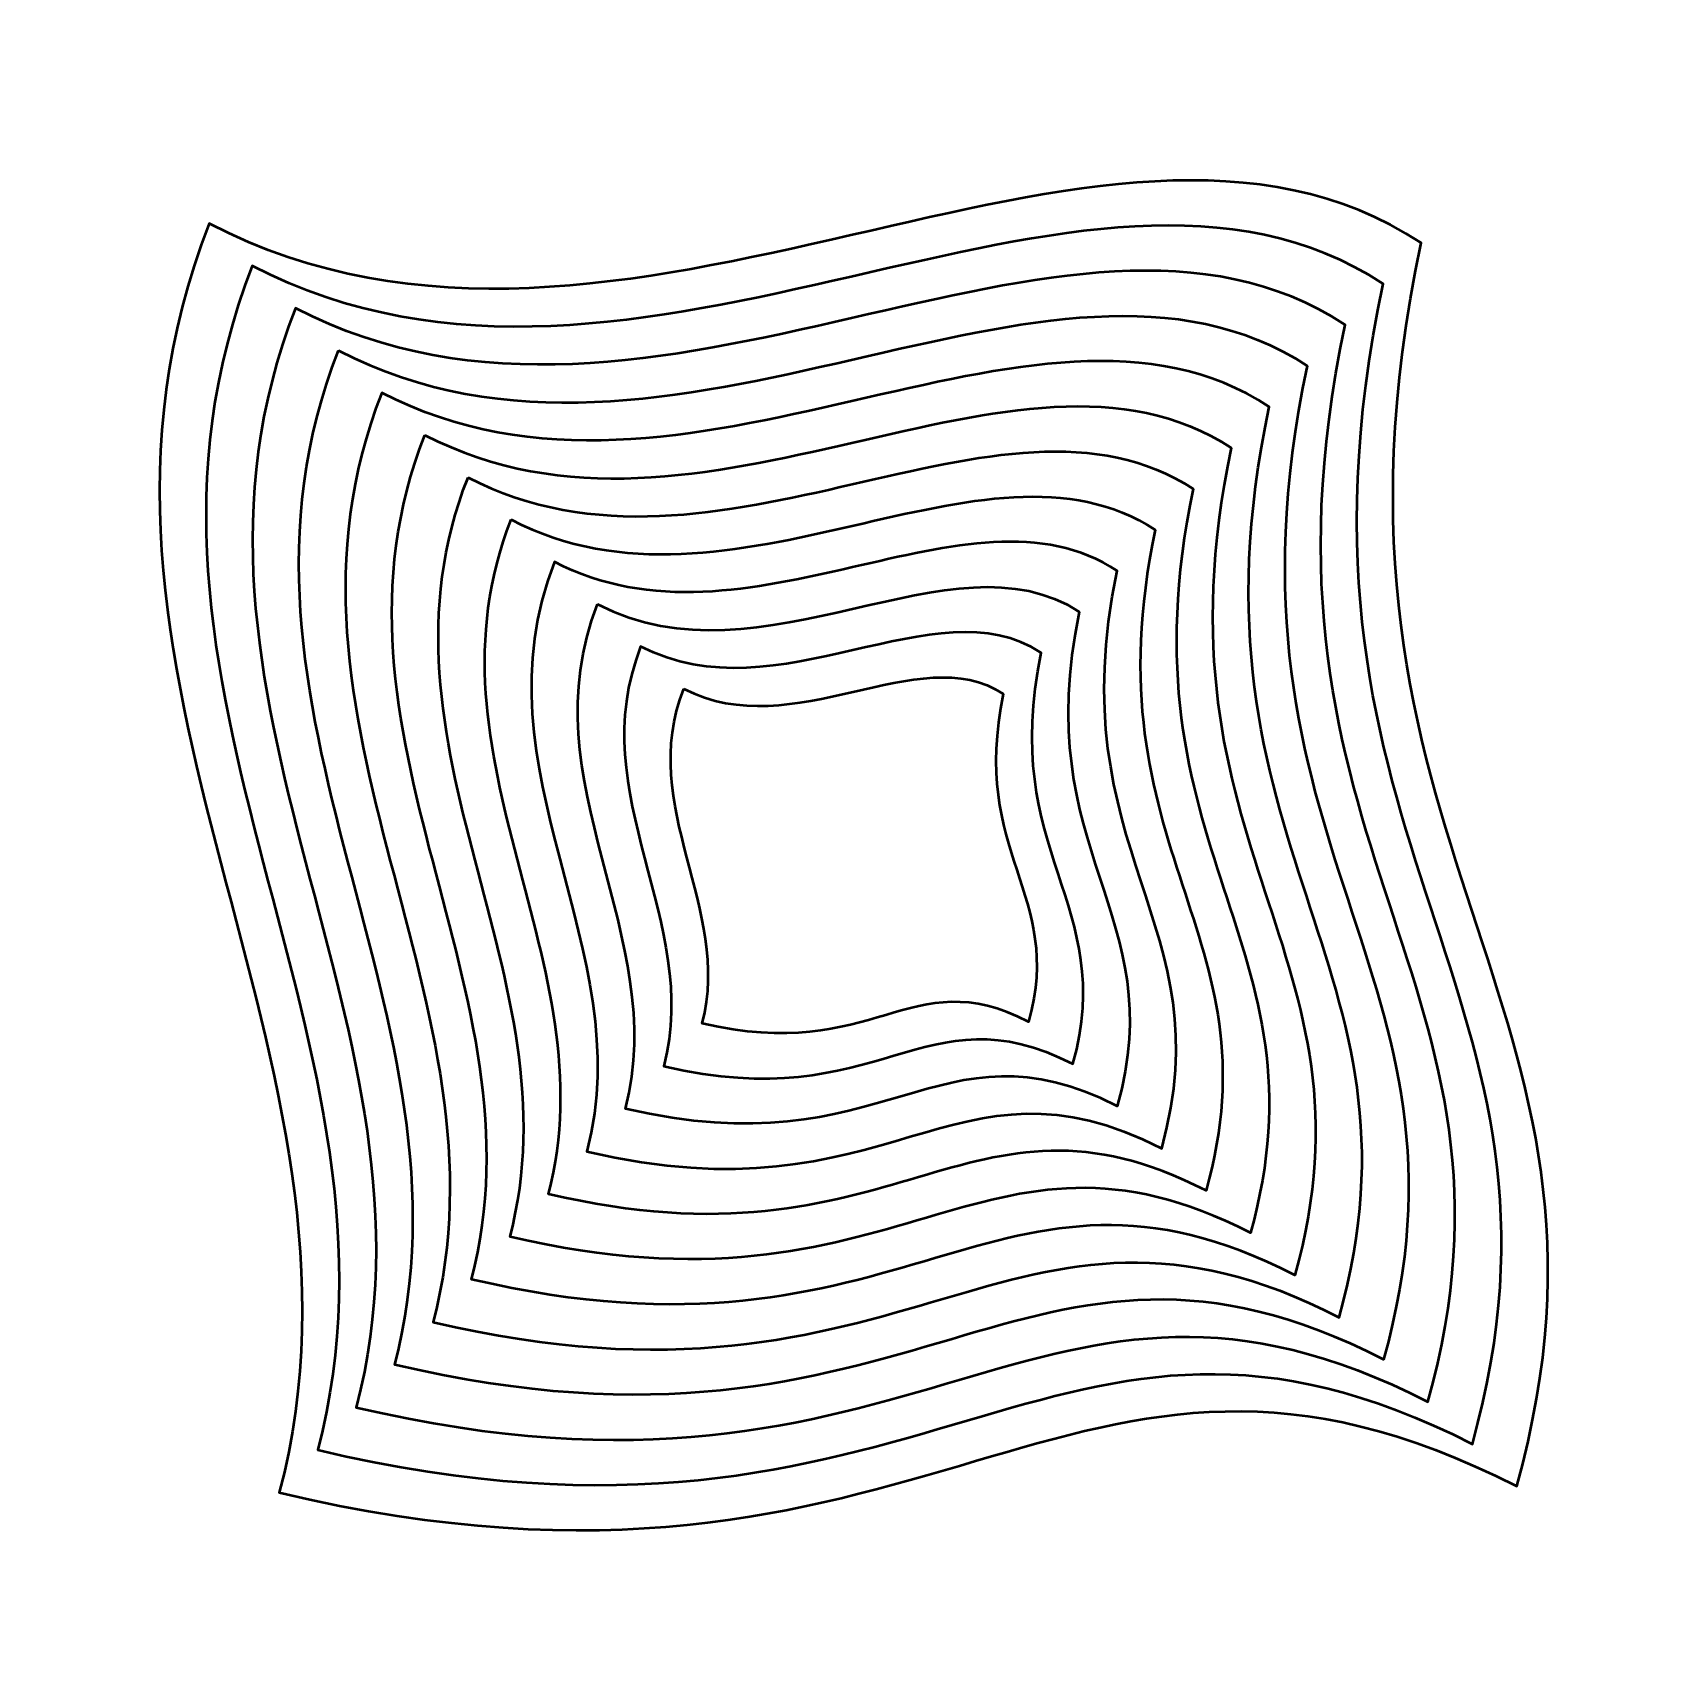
# Model space of a CAD drawing. Header units: centimetres. Extents: x -10.3 to 10, y -10 to 10.3.
import ezdxf

# ---------------------------------------------------------------- set-up
doc = ezdxf.new("R2010")
doc.units = ezdxf.units.CM
doc.header["$MEASUREMENT"] = 0
doc.layers.add('Layer 1', color=7, linetype='Continuous')

msp = doc.modelspace()

# ---------------------------------------------------------------- linework, layer by layer
at = {"layer": 'Layer 1', "color": 49, "lineweight": 50}
msp.add_open_spline([(-8.09728, 7.93687), (-2.86237, 5.22584), (3.09367, 10.33983), (7.12669, 7.69649), (7.12669, 7.69649), (5.51878, 0.04682), (10.03547, -1.81153), (8.32858, -7.92811), (8.32858, -7.92811), (2.64107, -5.01323), (1.06529, -9.96762), (-7.2159, -8.00823), (-7.2159, -8.00823), (-5.77894, -2.51694), (-10.31784, 2.27649), (-8.09728, 7.93687), (-8.09728, 7.93687), (-8.09728, 7.93687), (-8.09728, 7.93687), (-8.09728, 7.93687)], degree=3, knots=[0, 0, 0, 0, 0.16666667, 0.16666667, 0.16666667, 0.16666667, 0.33333333, 0.33333333, 0.33333333, 0.33333333, 0.5, 0.5, 0.5, 0.5, 0.66666667, 0.66666667, 0.66666667, 0.66666667, 1, 1, 1, 1], dxfattribs=at)
at = {"layer": 'Layer 1', "color": 78, "lineweight": 50}
msp.add_open_spline([(-7.55525, 7.40558), (-2.67076, 4.87602), (2.8866, 9.64769), (6.64965, 7.18129), (6.64965, 7.18129), (5.14937, 0.04368), (9.36372, -1.69028), (7.77109, -7.39742), (7.77109, -7.39742), (2.46429, -4.67766), (0.99399, -9.30041), (-6.73287, -7.47218), (-6.73287, -7.47218), (-5.3921, -2.34847), (-9.62718, 2.1241), (-7.55525, 7.40558), (-7.55525, 7.40558), (-7.55525, 7.40558), (-7.55525, 7.40558), (-7.55525, 7.40558)], degree=3, knots=[0, 0, 0, 0, 0.16666667, 0.16666667, 0.16666667, 0.16666667, 0.33333333, 0.33333333, 0.33333333, 0.33333333, 0.5, 0.5, 0.5, 0.5, 0.66666667, 0.66666667, 0.66666667, 0.66666667, 1, 1, 1, 1], dxfattribs=at)
at = {"layer": 'Layer 1', "color": 58, "lineweight": 50}
msp.add_open_spline([(-7.01324, 6.87429), (-2.47916, 4.5262), (2.67951, 8.95555), (6.1726, 6.66609), (6.1726, 6.66609), (4.77995, 0.04053), (8.69196, -1.56903), (7.21359, -6.86674), (7.21359, -6.86674), (2.2875, -4.3421), (0.92268, -8.63321), (-6.24985, -6.93614), (-6.24985, -6.93614), (-5.00526, -2.18), (-8.93652, 1.9717), (-7.01324, 6.87429), (-7.01324, 6.87429), (-7.01324, 6.87429), (-7.01324, 6.87429), (-7.01324, 6.87429)], degree=3, knots=[0, 0, 0, 0, 0.16666667, 0.16666667, 0.16666667, 0.16666667, 0.33333333, 0.33333333, 0.33333333, 0.33333333, 0.5, 0.5, 0.5, 0.5, 0.66666667, 0.66666667, 0.66666667, 0.66666667, 1, 1, 1, 1], dxfattribs=at)
at = {"layer": 'Layer 1', "color": 66}
for points, knots in [([(-6.47121, 6.34301), (-2.28755, 4.17639), (2.47243, 8.26342), (5.69556, 6.1509), (5.69556, 6.1509), (4.41055, 0.03739), (8.02022, -1.44777), (6.65609, -6.33605), (6.65609, -6.33605), (2.11072, -4.00652), (0.85138, -7.966), (-5.76683, -6.40009), (-5.76683, -6.40009), (-4.61843, -2.01153), (-8.24586, 1.81931), (-6.47122, 6.34301), (-6.47122, 6.34301), (-6.47122, 6.34301), (-6.47122, 6.34301), (-6.47122, 6.34301), (-6.47122, 6.34301), (-6.47122, 6.34301), (-6.47121, 6.34301), (-6.47121, 6.34301)], [0, 0, 0, 0, 0.14285714, 0.14285714, 0.14285714, 0.14285714, 0.28571429, 0.28571429, 0.28571429, 0.28571429, 0.42857143, 0.42857143, 0.42857143, 0.42857143, 0.57142857, 0.57142857, 0.57142857, 0.57142857, 0.71428571, 0.71428571, 0.71428571, 0.71428571, 1, 1, 1, 1]), ([(-6.47121, 6.34301), (-6.47121, 6.34301), (-6.47121, 6.34301), (-6.47121, 6.34301), (-6.47121, 6.34301), (-6.47121, 6.34301), (-6.47121, 6.34301), (-6.47121, 6.34301)], [0, 0, 0, 0, 0.33333333, 0.33333333, 0.33333333, 0.33333333, 1, 1, 1, 1])]:
    msp.add_open_spline(points, degree=3, knots=knots, dxfattribs=at)
at = {"layer": 'Layer 1', "lineweight": 50}
for points, knots in [([(-6.47121, 6.34301), (-2.28755, 4.17639), (2.47243, 8.26342), (5.69556, 6.1509), (5.69556, 6.1509), (4.41055, 0.03739), (8.02022, -1.44777), (6.65609, -6.33605), (6.65609, -6.33605), (2.11072, -4.00652), (0.85138, -7.966), (-5.76683, -6.40009), (-5.76683, -6.40009), (-4.61843, -2.01153), (-8.24586, 1.81931), (-6.47122, 6.34301), (-6.47122, 6.34301), (-6.47122, 6.34301), (-6.47122, 6.34301), (-6.47122, 6.34301)], [0, 0, 0, 0, 0.16666667, 0.16666667, 0.16666667, 0.16666667, 0.33333333, 0.33333333, 0.33333333, 0.33333333, 0.5, 0.5, 0.5, 0.5, 0.66666667, 0.66666667, 0.66666667, 0.66666667, 1, 1, 1, 1]), ([(-5.38717, 5.28043), (-1.90434, 3.47676), (2.05827, 6.87914), (4.74148, 5.1205), (4.74148, 5.1205), (3.67172, 0.0311), (6.67672, -1.20527), (5.54111, -5.27469), (5.54111, -5.27469), (1.75716, -3.3354), (0.70878, -6.6316), (-4.80077, -5.328), (-4.80077, -5.328), (-3.84475, -1.67459), (-6.86452, 1.51452), (-5.38716, 5.28043), (-5.38716, 5.28043), (-5.38716, 5.28043), (-5.38716, 5.28043), (-5.38716, 5.28043)], [0, 0, 0, 0, 0.16666667, 0.16666667, 0.16666667, 0.16666667, 0.33333333, 0.33333333, 0.33333333, 0.33333333, 0.5, 0.5, 0.5, 0.5, 0.66666667, 0.66666667, 0.66666667, 0.66666667, 1, 1, 1, 1]), ([(-6.47121, 6.34301), (-6.47121, 6.34301), (-6.47121, 6.34301), (-6.47121, 6.34301), (-6.47121, 6.34301), (-6.47121, 6.34301), (-6.47121, 6.34301), (-6.47121, 6.34301)], [0, 0, 0, 0, 0.33333333, 0.33333333, 0.33333333, 0.33333333, 1, 1, 1, 1]), ([(-4.84515, 4.74914), (-1.71273, 3.12694), (1.8512, 6.187), (4.26444, 4.6053), (4.26444, 4.6053), (3.30232, 0.02796), (6.00497, -1.08403), (4.98362, -4.74401), (4.98362, -4.74401), (1.58038, -2.99983), (0.63748, -5.9644), (-4.31775, -4.79196), (-4.31775, -4.79196), (-3.45791, -1.50613), (-6.17387, 1.36212), (-4.84515, 4.74913), (-4.84515, 4.74913), (-4.84515, 4.74913), (-4.84515, 4.74913), (-4.84515, 4.74913)], [0, 0, 0, 0, 0.16666667, 0.16666667, 0.16666667, 0.16666667, 0.33333333, 0.33333333, 0.33333333, 0.33333333, 0.5, 0.5, 0.5, 0.5, 0.66666667, 0.66666667, 0.66666667, 0.66666667, 1, 1, 1, 1]), ([(-4.30312, 4.21786), (-1.52112, 2.77713), (1.64412, 5.49487), (3.7874, 4.09012), (3.7874, 4.09012), (2.9329, 0.02483), (5.33322, -0.96276), (4.42612, -4.21331), (4.42612, -4.21331), (1.40359, -2.66425), (0.56617, -5.29717), (-3.83473, -4.25589), (-3.83473, -4.25589), (-3.07108, -1.33763), (-5.48321, 1.20975), (-4.30313, 4.21787), (-4.30313, 4.21787), (-4.30313, 4.21787), (-4.30313, 4.21787), (-4.30313, 4.21787)], [0, 0, 0, 0, 0.16666667, 0.16666667, 0.16666667, 0.16666667, 0.33333333, 0.33333333, 0.33333333, 0.33333333, 0.5, 0.5, 0.5, 0.5, 0.66666667, 0.66666667, 0.66666667, 0.66666667, 1, 1, 1, 1]), ([(-5.38717, 5.28043), (-5.38717, 5.28043), (-5.38717, 5.28043), (-5.38717, 5.28043), (-5.38717, 5.28043), (-5.38717, 5.28043), (-5.38717, 5.28043), (-5.38717, 5.28043)], [0, 0, 0, 0, 0.33333333, 0.33333333, 0.33333333, 0.33333333, 1, 1, 1, 1]), ([(-4.84515, 4.74914), (-4.84515, 4.74914), (-4.84515, 4.74914), (-4.84515, 4.74914), (-4.84515, 4.74914), (-4.84515, 4.74914), (-4.84515, 4.74914), (-4.84515, 4.74914)], [0, 0, 0, 0, 0.33333333, 0.33333333, 0.33333333, 0.33333333, 1, 1, 1, 1]), ([(-4.30312, 4.21786), (-4.30312, 4.21786), (-4.30312, 4.21786), (-4.30312, 4.21786), (-4.30312, 4.21786), (-4.30312, 4.21786), (-4.30312, 4.21786), (-4.30312, 4.21786)], [0, 0, 0, 0, 0.33333333, 0.33333333, 0.33333333, 0.33333333, 1, 1, 1, 1]), ([(-3.21908, 3.15528), (-1.13791, 2.07749), (1.22996, 4.11059), (2.83332, 3.05972), (2.83332, 3.05972), (2.19409, 0.01854), (3.98973, -0.72026), (3.31114, -3.15195), (3.31114, -3.15195), (1.05003, -1.99312), (0.42357, -3.96277), (-2.86867, -3.18381), (-2.86867, -3.18381), (-2.2974, -1.00071), (-4.10187, 0.90495), (-3.21907, 3.15528), (-3.21907, 3.15528), (-3.21907, 3.15528), (-3.21907, 3.15528), (-3.21907, 3.15528)], [0, 0, 0, 0, 0.16666667, 0.16666667, 0.16666667, 0.16666667, 0.33333333, 0.33333333, 0.33333333, 0.33333333, 0.5, 0.5, 0.5, 0.5, 0.66666667, 0.66666667, 0.66666667, 0.66666667, 1, 1, 1, 1]), ([(-3.21908, 3.15528), (-3.21908, 3.15528), (-3.21908, 3.15528), (-3.21908, 3.15528), (-3.21908, 3.15528), (-3.21908, 3.15528), (-3.21908, 3.15528), (-3.21908, 3.15528)], [0, 0, 0, 0, 0.33333333, 0.33333333, 0.33333333, 0.33333333, 1, 1, 1, 1]), ([(-2.13503, 2.09271), (-0.75468, 1.37786), (0.81581, 2.72632), (1.87924, 2.02933), (1.87924, 2.02933), (1.45527, 0.01226), (2.64623, -0.47775), (2.19616, -2.09058), (2.19616, -2.09058), (0.69647, -1.32198), (0.28097, -2.62836), (-1.90262, -2.11171), (-1.90262, -2.11171), (-1.52372, -0.66376), (-2.72055, 0.60017), (-2.13502, 2.09271), (-2.13502, 2.09271), (-2.13502, 2.09271), (-2.13502, 2.09271), (-2.13502, 2.09271)], [0, 0, 0, 0, 0.16666667, 0.16666667, 0.16666667, 0.16666667, 0.33333333, 0.33333333, 0.33333333, 0.33333333, 0.5, 0.5, 0.5, 0.5, 0.66666667, 0.66666667, 0.66666667, 0.66666667, 1, 1, 1, 1]), ([(-2.13503, 2.09271), (-2.13503, 2.09271), (-2.13503, 2.09271), (-2.13503, 2.09271), (-2.13503, 2.09271), (-2.13503, 2.09271), (-2.13503, 2.09271), (-2.13503, 2.09271)], [0, 0, 0, 0, 0.33333333, 0.33333333, 0.33333333, 0.33333333, 1, 1, 1, 1])]:
    msp.add_open_spline(points, degree=3, knots=knots, dxfattribs=at)
at = {"layer": 'Layer 1', "color": 54, "lineweight": 50}
msp.add_open_spline([(-5.92919, 5.81172), (-2.09594, 3.82658), (2.26536, 7.57128), (5.21852, 5.6357), (5.21852, 5.6357), (4.04113, 0.03425), (7.34846, -1.32652), (6.0986, -5.80537), (6.0986, -5.80537), (1.93394, -3.67096), (0.78008, -7.2988), (-5.2838, -5.86404), (-5.2838, -5.86404), (-4.23159, -1.84305), (-7.55519, 1.66692), (-5.92919, 5.81172), (-5.92919, 5.81172), (-5.92919, 5.81172), (-5.92919, 5.81172), (-5.92919, 5.81172)], degree=3, knots=[0, 0, 0, 0, 0.16666667, 0.16666667, 0.16666667, 0.16666667, 0.33333333, 0.33333333, 0.33333333, 0.33333333, 0.5, 0.5, 0.5, 0.5, 0.66666667, 0.66666667, 0.66666667, 0.66666667, 1, 1, 1, 1], dxfattribs=at)
at = {"layer": 'Layer 1', "color": 52}
for points, knots in [([(-5.38717, 5.28043), (-1.90434, 3.47676), (2.05827, 6.87914), (4.74148, 5.1205), (4.74148, 5.1205), (3.67172, 0.0311), (6.67672, -1.20527), (5.54111, -5.27469), (5.54111, -5.27469), (1.75716, -3.3354), (0.70878, -6.6316), (-4.80077, -5.328), (-4.80077, -5.328), (-3.84475, -1.67459), (-6.86452, 1.51452), (-5.38716, 5.28043), (-5.38716, 5.28043), (-5.38716, 5.28043), (-5.38716, 5.28043), (-5.38716, 5.28043), (-5.38716, 5.28043), (-5.38716, 5.28043), (-5.38717, 5.28043), (-5.38717, 5.28043)], [0, 0, 0, 0, 0.14285714, 0.14285714, 0.14285714, 0.14285714, 0.28571429, 0.28571429, 0.28571429, 0.28571429, 0.42857143, 0.42857143, 0.42857143, 0.42857143, 0.57142857, 0.57142857, 0.57142857, 0.57142857, 0.71428571, 0.71428571, 0.71428571, 0.71428571, 1, 1, 1, 1]), ([(-5.38717, 5.28043), (-5.38717, 5.28043), (-5.38717, 5.28043), (-5.38717, 5.28043), (-5.38717, 5.28043), (-5.38717, 5.28043), (-5.38717, 5.28043), (-5.38717, 5.28043)], [0, 0, 0, 0, 0.33333333, 0.33333333, 0.33333333, 0.33333333, 1, 1, 1, 1])]:
    msp.add_open_spline(points, degree=3, knots=knots, dxfattribs=at)
at = {"layer": 'Layer 1', "color": 60}
for points, knots in [([(-4.84515, 4.74914), (-1.71273, 3.12694), (1.8512, 6.187), (4.26444, 4.6053), (4.26444, 4.6053), (3.30232, 0.02796), (6.00497, -1.08403), (4.98362, -4.74401), (4.98362, -4.74401), (1.58038, -2.99983), (0.63748, -5.9644), (-4.31775, -4.79196), (-4.31775, -4.79196), (-3.45791, -1.50613), (-6.17387, 1.36212), (-4.84515, 4.74913), (-4.84515, 4.74913), (-4.84515, 4.74913), (-4.84515, 4.74913), (-4.84515, 4.74913), (-4.84515, 4.74913), (-4.84515, 4.74913), (-4.84515, 4.74914), (-4.84515, 4.74914)], [0, 0, 0, 0, 0.14285714, 0.14285714, 0.14285714, 0.14285714, 0.28571429, 0.28571429, 0.28571429, 0.28571429, 0.42857143, 0.42857143, 0.42857143, 0.42857143, 0.57142857, 0.57142857, 0.57142857, 0.57142857, 0.71428571, 0.71428571, 0.71428571, 0.71428571, 1, 1, 1, 1]), ([(-4.30312, 4.21786), (-1.52112, 2.77713), (1.64412, 5.49487), (3.7874, 4.09012), (3.7874, 4.09012), (2.9329, 0.02483), (5.33322, -0.96276), (4.42612, -4.21331), (4.42612, -4.21331), (1.40359, -2.66425), (0.56617, -5.29717), (-3.83473, -4.25589), (-3.83473, -4.25589), (-3.07108, -1.33763), (-5.48321, 1.20975), (-4.30313, 4.21787), (-4.30313, 4.21787), (-4.30313, 4.21787), (-4.30313, 4.21787), (-4.30313, 4.21787), (-4.30313, 4.21787), (-4.30313, 4.21787), (-4.30312, 4.21786), (-4.30312, 4.21786)], [0, 0, 0, 0, 0.14285714, 0.14285714, 0.14285714, 0.14285714, 0.28571429, 0.28571429, 0.28571429, 0.28571429, 0.42857143, 0.42857143, 0.42857143, 0.42857143, 0.57142857, 0.57142857, 0.57142857, 0.57142857, 0.71428571, 0.71428571, 0.71428571, 0.71428571, 1, 1, 1, 1]), ([(-4.84515, 4.74914), (-4.84515, 4.74914), (-4.84515, 4.74914), (-4.84515, 4.74914), (-4.84515, 4.74914), (-4.84515, 4.74914), (-4.84515, 4.74914), (-4.84515, 4.74914)], [0, 0, 0, 0, 0.33333333, 0.33333333, 0.33333333, 0.33333333, 1, 1, 1, 1]), ([(-4.30312, 4.21786), (-4.30312, 4.21786), (-4.30312, 4.21786), (-4.30312, 4.21786), (-4.30312, 4.21786), (-4.30312, 4.21786), (-4.30312, 4.21786), (-4.30312, 4.21786)], [0, 0, 0, 0, 0.33333333, 0.33333333, 0.33333333, 0.33333333, 1, 1, 1, 1])]:
    msp.add_open_spline(points, degree=3, knots=knots, dxfattribs=at)
at = {"layer": 'Layer 1', "color": 61, "lineweight": 50}
for points in [[(-3.7611, 3.68657), (-1.32951, 2.42731), (1.43705, 4.80273), (3.31036, 3.57492), (3.31036, 3.57492), (2.5635, 0.02168), (4.66148, -0.84151), (3.86863, -3.68263), (3.86863, -3.68263), (1.22681, -2.32869), (0.49487, -4.62997), (-3.3517, -3.71985), (-3.3517, -3.71985), (-2.68424, -1.16917), (-4.79254, 1.05735), (-3.7611, 3.68657), (-3.7611, 3.68657), (-3.7611, 3.68657), (-3.7611, 3.68657), (-3.7611, 3.68657)], [(-2.67705, 2.62399), (-0.94629, 1.72767), (1.02288, 3.41845), (2.35628, 2.54452), (2.35628, 2.54452), (1.82467, 0.01539), (3.31798, -0.59901), (2.75365, -2.62127), (2.75365, -2.62127), (0.87325, -1.65756), (0.35227, -3.29557), (-2.38565, -2.64776), (-2.38565, -2.64776), (-1.91057, -0.83223), (-3.41121, 0.75256), (-2.67705, 2.62399), (-2.67705, 2.62399), (-2.67705, 2.62399), (-2.67705, 2.62399), (-2.67705, 2.62399)]]:
    msp.add_open_spline(points, degree=3, knots=[0, 0, 0, 0, 0.16666667, 0.16666667, 0.16666667, 0.16666667, 0.33333333, 0.33333333, 0.33333333, 0.33333333, 0.5, 0.5, 0.5, 0.5, 0.66666667, 0.66666667, 0.66666667, 0.66666667, 1, 1, 1, 1], dxfattribs=at)
at = {"layer": 'Layer 1', "color": 61}
for points, knots in [([(-3.21908, 3.15528), (-1.13791, 2.07749), (1.22996, 4.11059), (2.83332, 3.05972), (2.83332, 3.05972), (2.19409, 0.01854), (3.98973, -0.72026), (3.31114, -3.15195), (3.31114, -3.15195), (1.05003, -1.99312), (0.42357, -3.96277), (-2.86867, -3.18381), (-2.86867, -3.18381), (-2.2974, -1.00071), (-4.10187, 0.90495), (-3.21907, 3.15528), (-3.21907, 3.15528), (-3.21907, 3.15528), (-3.21907, 3.15528), (-3.21907, 3.15528), (-3.21907, 3.15528), (-3.21907, 3.15528), (-3.21908, 3.15528), (-3.21908, 3.15528)], [0, 0, 0, 0, 0.14285714, 0.14285714, 0.14285714, 0.14285714, 0.28571429, 0.28571429, 0.28571429, 0.28571429, 0.42857143, 0.42857143, 0.42857143, 0.42857143, 0.57142857, 0.57142857, 0.57142857, 0.57142857, 0.71428571, 0.71428571, 0.71428571, 0.71428571, 1, 1, 1, 1]), ([(-3.21908, 3.15528), (-3.21908, 3.15528), (-3.21908, 3.15528), (-3.21908, 3.15528), (-3.21908, 3.15528), (-3.21908, 3.15528), (-3.21908, 3.15528), (-3.21908, 3.15528)], [0, 0, 0, 0, 0.33333333, 0.33333333, 0.33333333, 0.33333333, 1, 1, 1, 1])]:
    msp.add_open_spline(points, degree=3, knots=knots, dxfattribs=at)
at = {"layer": 'Layer 1', "color": 7}
for points, knots in [([(-2.13503, 2.09271), (-0.75468, 1.37786), (0.81581, 2.72632), (1.87924, 2.02933), (1.87924, 2.02933), (1.45527, 0.01226), (2.64623, -0.47775), (2.19616, -2.09058), (2.19616, -2.09058), (0.69647, -1.32198), (0.28097, -2.62836), (-1.90262, -2.11171), (-1.90262, -2.11171), (-1.52372, -0.66376), (-2.72055, 0.60017), (-2.13502, 2.09271), (-2.13502, 2.09271), (-2.13502, 2.09271), (-2.13502, 2.09271), (-2.13502, 2.09271), (-2.13502, 2.09271), (-2.13502, 2.09271), (-2.13503, 2.09271), (-2.13503, 2.09271)], [0, 0, 0, 0, 0.14285714, 0.14285714, 0.14285714, 0.14285714, 0.28571429, 0.28571429, 0.28571429, 0.28571429, 0.42857143, 0.42857143, 0.42857143, 0.42857143, 0.57142857, 0.57142857, 0.57142857, 0.57142857, 0.71428571, 0.71428571, 0.71428571, 0.71428571, 1, 1, 1, 1]), ([(-2.13503, 2.09271), (-2.13503, 2.09271), (-2.13503, 2.09271), (-2.13503, 2.09271), (-2.13503, 2.09271), (-2.13503, 2.09271), (-2.13503, 2.09271), (-2.13503, 2.09271)], [0, 0, 0, 0, 0.33333333, 0.33333333, 0.33333333, 0.33333333, 1, 1, 1, 1])]:
    msp.add_open_spline(points, degree=3, knots=knots, dxfattribs=at)

doc.saveas('drawing.dxf')
